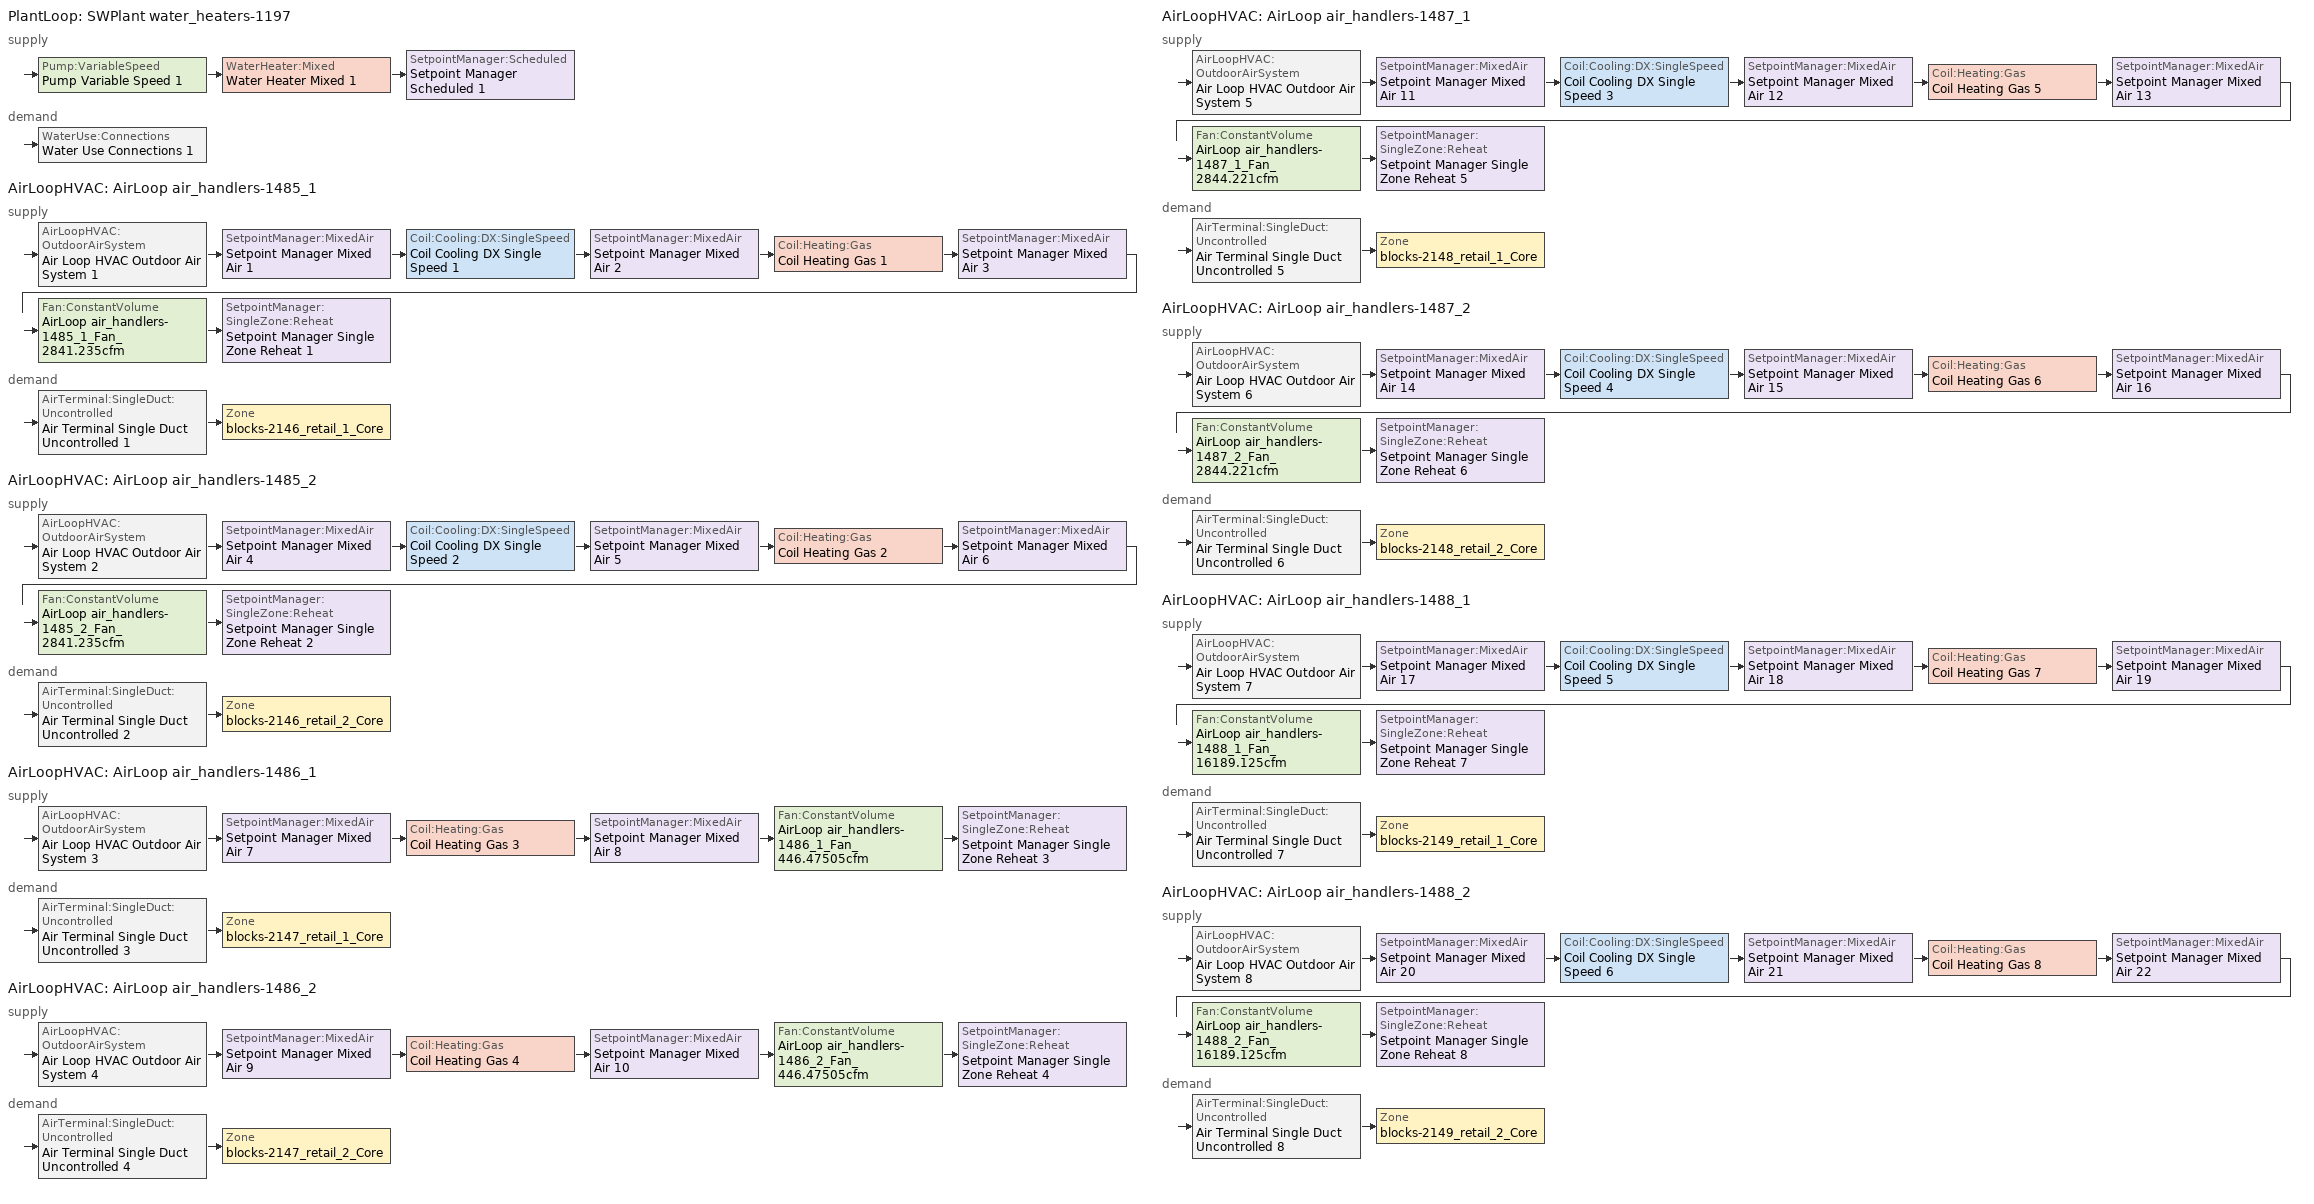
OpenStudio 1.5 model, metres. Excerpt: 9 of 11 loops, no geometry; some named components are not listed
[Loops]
PlantLoop 'SWPlant water_heaters-1197'
 supply: Pump:VariableSpeed 'Pump Variable Speed 1' > WaterHeater:Mixed 'Water Heater Mixed 1' > SetpointManager:Scheduled 'Setpoint Manager Scheduled 1'
 demand: WaterUse:Connections 'Water Use Connections 1'
AirLoopHVAC 'AirLoop air_handlers-1485_1'
 supply: AirLoopHVAC:OutdoorAirSystem 'Air Loop HVAC Outdoor Air System 1' > SetpointManager:MixedAir 'Setpoint Manager Mixed Air 1' > Coil:Cooling:DX:SingleSpeed 'Coil Cooling DX Single Speed 1' > SetpointManager:MixedAir 'Setpoint Manager Mixed Air 2' > Coil:Heating:Gas 'Coil Heating Gas 1' > SetpointManager:MixedAir 'Setpoint Manager Mixed Air 3' > Fan:ConstantVolume 'AirLoop air_handlers-1485_1_Fan_2841.235cfm' > SetpointManager:SingleZone:Reheat 'Setpoint Manager Single Zone Reheat 1'
 demand: AirTerminal:SingleDuct:Uncontrolled 'Air Terminal Single Duct Uncontrolled 1' > Zone 'blocks-2146_retail_1_Core'
AirLoopHVAC 'AirLoop air_handlers-1485_2'
 supply: AirLoopHVAC:OutdoorAirSystem 'Air Loop HVAC Outdoor Air System 2' > SetpointManager:MixedAir 'Setpoint Manager Mixed Air 4' > Coil:Cooling:DX:SingleSpeed 'Coil Cooling DX Single Speed 2' > SetpointManager:MixedAir 'Setpoint Manager Mixed Air 5' > Coil:Heating:Gas 'Coil Heating Gas 2' > SetpointManager:MixedAir 'Setpoint Manager Mixed Air 6' > Fan:ConstantVolume 'AirLoop air_handlers-1485_2_Fan_2841.235cfm' > SetpointManager:SingleZone:Reheat 'Setpoint Manager Single Zone Reheat 2'
 demand: AirTerminal:SingleDuct:Uncontrolled 'Air Terminal Single Duct Uncontrolled 2' > Zone 'blocks-2146_retail_2_Core'
AirLoopHVAC 'AirLoop air_handlers-1486_1'
 supply: AirLoopHVAC:OutdoorAirSystem 'Air Loop HVAC Outdoor Air System 3' > SetpointManager:MixedAir 'Setpoint Manager Mixed Air 7' > Coil:Heating:Gas 'Coil Heating Gas 3' > SetpointManager:MixedAir 'Setpoint Manager Mixed Air 8' > Fan:ConstantVolume 'AirLoop air_handlers-1486_1_Fan_446.47505cfm' > SetpointManager:SingleZone:Reheat 'Setpoint Manager Single Zone Reheat 3'
 demand: AirTerminal:SingleDuct:Uncontrolled 'Air Terminal Single Duct Uncontrolled 3' > Zone 'blocks-2147_retail_1_Core'
AirLoopHVAC 'AirLoop air_handlers-1486_2'
 supply: AirLoopHVAC:OutdoorAirSystem 'Air Loop HVAC Outdoor Air System 4' > SetpointManager:MixedAir 'Setpoint Manager Mixed Air 9' > Coil:Heating:Gas 'Coil Heating Gas 4' > SetpointManager:MixedAir 'Setpoint Manager Mixed Air 10' > Fan:ConstantVolume 'AirLoop air_handlers-1486_2_Fan_446.47505cfm' > SetpointManager:SingleZone:Reheat 'Setpoint Manager Single Zone Reheat 4'
 demand: AirTerminal:SingleDuct:Uncontrolled 'Air Terminal Single Duct Uncontrolled 4' > Zone 'blocks-2147_retail_2_Core'
AirLoopHVAC 'AirLoop air_handlers-1487_1'
 supply: AirLoopHVAC:OutdoorAirSystem 'Air Loop HVAC Outdoor Air System 5' > SetpointManager:MixedAir 'Setpoint Manager Mixed Air 11' > Coil:Cooling:DX:SingleSpeed 'Coil Cooling DX Single Speed 3' > SetpointManager:MixedAir 'Setpoint Manager Mixed Air 12' > Coil:Heating:Gas 'Coil Heating Gas 5' > SetpointManager:MixedAir 'Setpoint Manager Mixed Air 13' > Fan:ConstantVolume 'AirLoop air_handlers-1487_1_Fan_2844.221cfm' > SetpointManager:SingleZone:Reheat 'Setpoint Manager Single Zone Reheat 5'
 demand: AirTerminal:SingleDuct:Uncontrolled 'Air Terminal Single Duct Uncontrolled 5' > Zone 'blocks-2148_retail_1_Core'
AirLoopHVAC 'AirLoop air_handlers-1487_2'
 supply: AirLoopHVAC:OutdoorAirSystem 'Air Loop HVAC Outdoor Air System 6' > SetpointManager:MixedAir 'Setpoint Manager Mixed Air 14' > Coil:Cooling:DX:SingleSpeed 'Coil Cooling DX Single Speed 4' > SetpointManager:MixedAir 'Setpoint Manager Mixed Air 15' > Coil:Heating:Gas 'Coil Heating Gas 6' > SetpointManager:MixedAir 'Setpoint Manager Mixed Air 16' > Fan:ConstantVolume 'AirLoop air_handlers-1487_2_Fan_2844.221cfm' > SetpointManager:SingleZone:Reheat 'Setpoint Manager Single Zone Reheat 6'
 demand: AirTerminal:SingleDuct:Uncontrolled 'Air Terminal Single Duct Uncontrolled 6' > Zone 'blocks-2148_retail_2_Core'
AirLoopHVAC 'AirLoop air_handlers-1488_1'
 supply: AirLoopHVAC:OutdoorAirSystem 'Air Loop HVAC Outdoor Air System 7' > SetpointManager:MixedAir 'Setpoint Manager Mixed Air 17' > Coil:Cooling:DX:SingleSpeed 'Coil Cooling DX Single Speed 5' > SetpointManager:MixedAir 'Setpoint Manager Mixed Air 18' > Coil:Heating:Gas 'Coil Heating Gas 7' > SetpointManager:MixedAir 'Setpoint Manager Mixed Air 19' > Fan:ConstantVolume 'AirLoop air_handlers-1488_1_Fan_16189.125cfm' > SetpointManager:SingleZone:Reheat 'Setpoint Manager Single Zone Reheat 7'
 demand: AirTerminal:SingleDuct:Uncontrolled 'Air Terminal Single Duct Uncontrolled 7' > Zone 'blocks-2149_retail_1_Core'
AirLoopHVAC 'AirLoop air_handlers-1488_2'
 supply: AirLoopHVAC:OutdoorAirSystem 'Air Loop HVAC Outdoor Air System 8' > SetpointManager:MixedAir 'Setpoint Manager Mixed Air 20' > Coil:Cooling:DX:SingleSpeed 'Coil Cooling DX Single Speed 6' > SetpointManager:MixedAir 'Setpoint Manager Mixed Air 21' > Coil:Heating:Gas 'Coil Heating Gas 8' > SetpointManager:MixedAir 'Setpoint Manager Mixed Air 22' > Fan:ConstantVolume 'AirLoop air_handlers-1488_2_Fan_16189.125cfm' > SetpointManager:SingleZone:Reheat 'Setpoint Manager Single Zone Reheat 8'
 demand: AirTerminal:SingleDuct:Uncontrolled 'Air Terminal Single Duct Uncontrolled 8' > Zone 'blocks-2149_retail_2_Core'
[PlantLoop]
SWPlant water_heaters-1197: Plant Loop Volume {m3}=Autocalculate
[Sizing:Plant]
SWPlant water_heaters-1197: Loop Type=Heating; Design Loop Exit Temperature {C}=60; Loop Design Temperature Difference {deltaC}=5
[Pump:VariableSpeed]
Pump Variable Speed 1: Coefficient 1 of the Part Load Performance Curve=0; Coefficient 2 of the Part Load Performance Curve=3.2485; Coefficient 3 of the Part Load Performance Curve=-4.7443; Coefficient 4 of the Part Load Performance Curve=2.5294; Pump Control Type=Intermittent
[WaterHeater:Mixed]
Water Heater Mixed 1: Tank Volume {m3}=0.151418; Setpoint Temperature Schedule=Water Heater Setpoint Temperature Schedule; Deadband Temperature Difference {deltaC}=2; Maximum Temperature Limit {C}=82.22; Heater Control Type=Cycle; Heater Maximum Capacity {W}=845000; Heater Fuel Type=NaturalGas; Heater Thermal Efficiency=0.8; Off Cycle Parasitic Fuel Consumption Rate {W}=20; Off Cycle Parasitic Fuel Type=NaturalGas; Off Cycle Parasitic Heat Fraction to Tank=0.8; On Cycle Parasitic Fuel Type=NaturalGas; Ambient Temperature Indicator=ThermalZone; Ambient Temperature Thermal Zone=blocks-2150_retail_1_Core; Off Cycle Loss Coefficient to Ambient Temperature {W/K}=6; On Cycle Loss Coefficient to Ambient Temperature {W/K}=6; Use Side Effectiveness=1; Source Side Effectiveness=1; Use Side Design Flow Rate {m3/s}=autosize; Source Side Design Flow Rate {m3/s}=autosize; Indirect Water Heating Recovery Time {hr}=1.5
[SetpointManager:Scheduled]
Setpoint Manager Scheduled 1: Control Variable=Temperature; Schedule=Water Heater Setpoint Temperature Schedule
[WaterUse:Connections]
Water Use Connections 1: Water Use Equipment Name 1=Water Use Equipment 1; Water Use Equipment Name 2=Water Use Equipment 2; Water Use Equipment Name 3=Water Use Equipment 3; Water Use Equipment Name 4=Water Use Equipment 4; Water Use Equipment Name 5=Water Use Equipment 5; Water Use Equipment Name 6=Water Use Equipment 6; Water Use Equipment Name 7=Water Use Equipment 7; Water Use Equipment Name 8=Water Use Equipment 8; Water Use Equipment Name 9=Water Use Equipment 9; Water Use Equipment Name 10=Water Use Equipment 10
[Sizing:Zone] Zone Cooling Design Supply Air Temperature {C}=14; Zone Heating Design Supply Air Temperature {C}=40; Zone Cooling Design Supply Air Humidity Ratio {kg-H2O/kg-air}=0.0085; Zone Heating Design Supply Air Humidity Ratio {kg-H2O/kg-air}=0.008; Cooling Design Air Flow Method=DesignDay; Heating Design Air Flow Method=DesignDay
blocks-2146_retail_1_Core; blocks-2146_retail_2_Core; blocks-2147_retail_1_Core; blocks-2147_retail_2_Core; blocks-2148_retail_1_Core; blocks-2148_retail_2_Core; blocks-2149_retail_1_Core; blocks-2149_retail_2_Core; blocks-2150_retail_1_Core
[Zone equipment]
blocks-2146_retail_1_Core: Air Terminal Single Duct Uncontrolled 1
blocks-2146_retail_2_Core: Air Terminal Single Duct Uncontrolled 2
blocks-2147_retail_1_Core: Air Terminal Single Duct Uncontrolled 3
blocks-2147_retail_2_Core: Air Terminal Single Duct Uncontrolled 4
blocks-2148_retail_1_Core: Air Terminal Single Duct Uncontrolled 5
blocks-2148_retail_2_Core: Air Terminal Single Duct Uncontrolled 6
blocks-2149_retail_1_Core: Air Terminal Single Duct Uncontrolled 7
blocks-2149_retail_2_Core: Air Terminal Single Duct Uncontrolled 8
blocks-2150_retail_1_Core: Air Terminal Single Duct Uncontrolled 9
[AirLoopHVAC] Design Supply Air Flow Rate {m3/s}=AutoSize
AirLoop air_handlers-1485_1; AirLoop air_handlers-1485_2; AirLoop air_handlers-1486_1; AirLoop air_handlers-1486_2; AirLoop air_handlers-1487_1; AirLoop air_handlers-1487_2; AirLoop air_handlers-1488_1; AirLoop air_handlers-1488_2
[Sizing:System] Type of Load to Size On=Sensible; Design Outdoor Air Flow Rate {m3/s}=Autosize; Minimum System Air Flow Ratio=1; Preheat Design Temperature {C}=7; Preheat Design Humidity Ratio {kg-H2O/kg-Air}=0.008; Precool Design Temperature {C}=12.8; Precool Design Humidity Ratio {kg-H2O/kg-Air}=0.008; Central Cooling Design Supply Air Temperature {C}=12.8; Central Heating Design Supply Air Temperature {C}=40; Sizing Option=NonCoincident; 100% Outdoor Air in Cooling=No; 100% Outdoor Air in Heating=No; Central Cooling Design Supply Air Humidity Ratio {kg-H2O/kg-Air}=0.0085; Central Heating Design Supply Air Humidity Ratio {kg-H2O/kg-Air}=0.008; Cooling Design Air Flow Method=DesignDay; Cooling Design Air Flow Rate {m3/s}=0; Heating Design Air Flow Method=DesignDay; Heating Design Air Flow Rate {m3/s}=0; System Outdoor Air Method=ZoneSum
AirLoop air_handlers-1485_1; AirLoop air_handlers-1485_2; AirLoop air_handlers-1486_1; AirLoop air_handlers-1486_2; AirLoop air_handlers-1487_1; AirLoop air_handlers-1487_2; AirLoop air_handlers-1488_1; AirLoop air_handlers-1488_2
[Controller:OutdoorAir] Minimum Outdoor Air Flow Rate {m3/s}=Autosize; Maximum Outdoor Air Flow Rate {m3/s}=Autosize; Economizer Control Type=NoEconomizer; Economizer Control Action Type=ModulateFlow; Economizer Maximum Limit Dry-Bulb Temperature {C}=28; Economizer Maximum Limit Enthalpy {J/kg}=64000; Economizer Minimum Limit Dry-Bulb Temperature {C}=-100; Lockout Type=NoLockout; Minimum Limit Type=FixedMinimum; High Humidity Control=No; Heat Recovery Bypass Control Type=BypassWhenOAFlowGreaterThanMinimum
Name | Controller Mechanical Ventilation
Controller Outdoor Air 1 | Controller Mechanical Ventilation 1
Controller Outdoor Air 2 | Controller Mechanical Ventilation 2
Controller Outdoor Air 3 | Controller Mechanical Ventilation 3
Controller Outdoor Air 4 | Controller Mechanical Ventilation 4
Controller Outdoor Air 5 | Controller Mechanical Ventilation 5
Controller Outdoor Air 6 | Controller Mechanical Ventilation 6
Controller Outdoor Air 7 | Controller Mechanical Ventilation 7
Controller Outdoor Air 8 | Controller Mechanical Ventilation 8
[Controller:MechanicalVentilation] Availability Schedule=Always On Discrete; System Outdoor Air Method=ZoneSum
Controller Mechanical Ventilation 1; Controller Mechanical Ventilation 2; Controller Mechanical Ventilation 3; Controller Mechanical Ventilation 4; Controller Mechanical Ventilation 5; Controller Mechanical Ventilation 6; Controller Mechanical Ventilation 7; Controller Mechanical Ventilation 8
[AirLoopHVAC:OutdoorAirSystem]
Name | Controller
Air Loop HVAC Outdoor Air System 1 | Controller Outdoor Air 1
Air Loop HVAC Outdoor Air System 2 | Controller Outdoor Air 2
Air Loop HVAC Outdoor Air System 3 | Controller Outdoor Air 3
Air Loop HVAC Outdoor Air System 4 | Controller Outdoor Air 4
Air Loop HVAC Outdoor Air System 5 | Controller Outdoor Air 5
Air Loop HVAC Outdoor Air System 6 | Controller Outdoor Air 6
Air Loop HVAC Outdoor Air System 7 | Controller Outdoor Air 7
Air Loop HVAC Outdoor Air System 8 | Controller Outdoor Air 8
[Coil:Cooling:DX:SingleSpeed] Availability Schedule=Always_On; Rated Total Cooling Capacity {W}=autosize; Rated Sensible Heat Ratio=autosize; Rated COP {W/W}=3.5; Rated Air Flow Rate {m3/s}=autosize; Rated Evaporator Fan Power Per Volume Flow Rate {W/(m3/s)}=773.3; Condenser Type=AirCooled; Evaporative Condenser Effectiveness=0; Evaporative Condenser Air Flow Rate {m3/s}=Autosize; Evaporative Condenser Pump Rated Power Consumption {W}=Autosize; Crankcase Heater Capacity {W}=0; Maximum Outdoor Dry-Bulb Temperature for Crankcase Heater Operation {C}=0; Basin Heater Capacity {W/K}=0; Basin Heater Setpoint Temperature {C}=10
Name | Total Cooling Capacity Function of Temperature Curve | Total Cooling Capacity Function of Flow Fraction Curve | Energy Input Ratio Function of Temperature Curve | Energy Input Ratio Function of Flow Fraction Curve | Part Load Fraction Correlation Curve
Coil Cooling DX Single Speed 1 | Curve Biquadratic 1 | Curve Quadratic 1 | Curve Biquadratic 2 | Curve Quadratic 2 | Curve Quadratic 3
Coil Cooling DX Single Speed 2 | Curve Biquadratic 3 | Curve Quadratic 4 | Curve Biquadratic 4 | Curve Quadratic 5 | Curve Quadratic 6
Coil Cooling DX Single Speed 3 | Curve Biquadratic 5 | Curve Quadratic 7 | Curve Biquadratic 6 | Curve Quadratic 8 | Curve Quadratic 9
Coil Cooling DX Single Speed 4 | Curve Biquadratic 7 | Curve Quadratic 10 | Curve Biquadratic 8 | Curve Quadratic 11 | Curve Quadratic 12
Coil Cooling DX Single Speed 5 | Curve Biquadratic 9 | Curve Quadratic 13 | Curve Biquadratic 10 | Curve Quadratic 14 | Curve Quadratic 15
Coil Cooling DX Single Speed 6 | Curve Biquadratic 11 | Curve Quadratic 16 | Curve Biquadratic 12 | Curve Quadratic 17 | Curve Quadratic 18
[Coil:Heating:Gas] Availability Schedule=Always_On; Gas Burner Efficiency=0.8; Nominal Capacity {W}=AutoSize; Parasitic Electric Load {W}=0; Parasitic Gas Load {W}=0
Coil Heating Gas 1; Coil Heating Gas 2; Coil Heating Gas 3; Coil Heating Gas 4; Coil Heating Gas 5; Coil Heating Gas 6; Coil Heating Gas 7; Coil Heating Gas 8
[Fan:ConstantVolume] Availability Schedule=PNNL_Asset_Rating_Retail_Hvac_Schedule; Maximum Flow Rate {m3/s}=AutoSize
Name | Fan Efficiency | Pressure Rise {Pa} | Motor Efficiency
AirLoop air_handlers-1485_1_Fan_2841.235cfm; AirLoop air_handlers-1485_2_Fan_2841.235cfm | 0.725 | 622.71 | 0.8244
AirLoop air_handlers-1486_1_Fan_446.47505cfm; AirLoop air_handlers-1486_2_Fan_446.47505cfm | 0.65 | 622.71 | 0.763259
AirLoop air_handlers-1487_1_Fan_2844.221cfm; AirLoop air_handlers-1487_2_Fan_2844.221cfm | 0.725 | 622.71 | 0.824434
AirLoop air_handlers-1488_1_Fan_16189.125cfm; AirLoop air_handlers-1488_2_Fan_16189.125cfm | 0.725 | 1018.75 | 0.880527
[SetpointManager:SingleZone:Reheat] Minimum Supply Air Temperature {C}=12.8; Maximum Supply Air Temperature {C}=40
Name | Control Zone
Setpoint Manager Single Zone Reheat 1 | blocks-2146_retail_1_Core
Setpoint Manager Single Zone Reheat 2 | blocks-2146_retail_2_Core
Setpoint Manager Single Zone Reheat 3 | blocks-2147_retail_1_Core
Setpoint Manager Single Zone Reheat 4 | blocks-2147_retail_2_Core
Setpoint Manager Single Zone Reheat 5 | blocks-2148_retail_1_Core
Setpoint Manager Single Zone Reheat 6 | blocks-2148_retail_2_Core
Setpoint Manager Single Zone Reheat 7 | blocks-2149_retail_1_Core
Setpoint Manager Single Zone Reheat 8 | blocks-2149_retail_2_Core
[AirTerminal:SingleDuct:Uncontrolled] Availability Schedule=Always_On; Maximum Air Flow Rate {m3/s}=AutoSize
Air Terminal Single Duct Uncontrolled 1; Air Terminal Single Duct Uncontrolled 2; Air Terminal Single Duct Uncontrolled 3; Air Terminal Single Duct Uncontrolled 4; Air Terminal Single Duct Uncontrolled 5; Air Terminal Single Duct Uncontrolled 6; Air Terminal Single Duct Uncontrolled 7; Air Terminal Single Duct Uncontrolled 8
[WaterUse:Equipment]
Name | Water Use Equipment Definition | Space | Flow Rate Fraction Schedule
Water Use Equipment 1 | Water Use Equipment Definition 2 | blocks-2146_retail_1_Core Space | WaterEquipment_FlowRateFractionSchedule
Water Use Equipment 2 | Water Use Equipment Definition 3 | blocks-2146_retail_2_Core Space | WaterEquipment_FlowRateFractionSchedule
Water Use Equipment 3 | Water Use Equipment Definition 5 | blocks-2147_retail_1_Core Space | WaterEquipment_FlowRateFractionSchedule 1
Water Use Equipment 4 | Water Use Equipment Definition 6 | blocks-2147_retail_2_Core Space | WaterEquipment_FlowRateFractionSchedule 1
Water Use Equipment 5 | Water Use Equipment Definition 8 | blocks-2148_retail_1_Core Space | WaterEquipment_FlowRateFractionSchedule 2
Water Use Equipment 6 | Water Use Equipment Definition 9 | blocks-2148_retail_2_Core Space | WaterEquipment_FlowRateFractionSchedule 2
Water Use Equipment 7 | Water Use Equipment Definition 11 | blocks-2149_retail_1_Core Space | WaterEquipment_FlowRateFractionSchedule 3
Water Use Equipment 8 | Water Use Equipment Definition 12 | blocks-2149_retail_2_Core Space | WaterEquipment_FlowRateFractionSchedule 3
Water Use Equipment 9 | Water Use Equipment Definition 14 | blocks-2150_retail_1_Core Space | WaterEquipment_FlowRateFractionSchedule 4
Water Use Equipment 10 | Water Use Equipment Definition 15 | blocks-2150_retail_2_Core Space | WaterEquipment_FlowRateFractionSchedule 4
[WaterUse:Equipment:Definition]
Name | Peak Flow Rate {m3/s}
Water Use Equipment Definition 2; Water Use Equipment Definition 3 | 2.68543e-06
Water Use Equipment Definition 5; Water Use Equipment Definition 6 | 4.23158e-07
Water Use Equipment Definition 8; Water Use Equipment Definition 9 | 2.68868e-06
Water Use Equipment Definition 11; Water Use Equipment Definition 12 | 2.78112e-05
Water Use Equipment Definition 14; Water Use Equipment Definition 15 | 6.37341e-06
[Schedule:Ruleset]
Name | Default Day Schedule | Summer Design Day Schedule | Winter Design Day Schedule
Always_On | Always_On_Default | Always_On_Summer_Design_Day | Always_On_Winter_Design_Day
PNNL_Asset_Rating_Retail_Hvac_Schedule | PNNL_Asset_Rating_Retail_Hvac_Schedule_Week_Day | PNNL_Asset_Rating_Retail_Hvac_Schedule_Summer_Design_Day | PNNL_Asset_Rating_Retail_Hvac_Schedule_Winter_Design_Day
WaterEquipment_FlowRateFractionSchedule | PNNL_Asset_Rating_Retail_Service_Water_Heating_Schedule_Week_Day | PNNL_Asset_Rating_Retail_Service_Water_Heating_Schedule_Summer_Design_Day | PNNL_Asset_Rating_Retail_Service_Water_Heating_Schedule_Winter_Design_Day
WaterEquipment_FlowRateFractionSchedule 1 | PNNL_Asset_Rating_Retail_Service_Water_Heating_Schedule_Week_Day 2 | PNNL_Asset_Rating_Retail_Service_Water_Heating_Schedule_Summer_Design_Day 2 | PNNL_Asset_Rating_Retail_Service_Water_Heating_Schedule_Winter_Design_Day 2
WaterEquipment_FlowRateFractionSchedule 2 | PNNL_Asset_Rating_Retail_Service_Water_Heating_Schedule_Week_Day 3 | PNNL_Asset_Rating_Retail_Service_Water_Heating_Schedule_Summer_Design_Day 3 | PNNL_Asset_Rating_Retail_Service_Water_Heating_Schedule_Winter_Design_Day 3
WaterEquipment_FlowRateFractionSchedule 3 | PNNL_Asset_Rating_Retail_Service_Water_Heating_Schedule_Week_Day 4 | PNNL_Asset_Rating_Retail_Service_Water_Heating_Schedule_Summer_Design_Day 4 | PNNL_Asset_Rating_Retail_Service_Water_Heating_Schedule_Winter_Design_Day 4
WaterEquipment_FlowRateFractionSchedule 4 | PNNL_Asset_Rating_Retail_Service_Water_Heating_Schedule_Week_Day 5 | PNNL_Asset_Rating_Retail_Service_Water_Heating_Schedule_Summer_Design_Day 5 | PNNL_Asset_Rating_Retail_Service_Water_Heating_Schedule_Winter_Design_Day 5
[Schedule:Day]
Always_On_Default; Always_On_Winter_Design_Day; Always_On_Summer_Design_Day: 24, 0, 1
PNNL_Asset_Rating_Retail_Hvac_Schedule_Week_Day; PNNL_Asset_Rating_Retail_Hvac_Schedule_Summer_Design_Day: 1, 0, 0, 2, 0, 0, 3, 0, 0, 4, 0, 0, 5, 0, 0, 6, 0, 0, 7, 0, 1, 8, 0, 1, 9, 0, 1, 10, 0, 1, 11, 0, 1, 12, 0, 1, 13, 0, 1, 14, 0, 1, 15, 0, 1, 16, 0, 1, 17, 0, 1, 18, 0, 1, 19, 0, 1, 20, 0, 1, 21, 0, 1, 22, 0, 0, 23, 0, 0, 24, 0, 0
PNNL_Asset_Rating_Retail_Hvac_Schedule_Winter_Design_Day; PNNL_Asset_Rating_Retail_Hvac_Schedule_Saturday: 1, 0, 0, 2, 0, 0, 3, 0, 0, 4, 0, 0, 5, 0, 0, 6, 0, 0, 7, 0, 1, 8, 0, 1, 9, 0, 1, 10, 0, 1, 11, 0, 1, 12, 0, 1, 13, 0, 1, 14, 0, 1, 15, 0, 1, 16, 0, 1, 17, 0, 1, 18, 0, 1, 19, 0, 1, 20, 0, 1, 21, 0, 1, 22, 0, 1, 23, 0, 0, 24, 0, 0
PNNL_Asset_Rating_Retail_Hvac_Schedule_Sunday: 1, 0, 0, 2, 0, 0, 3, 0, 0, 4, 0, 0, 5, 0, 0, 6, 0, 0, 7, 0, 1, 8, 0, 1, 9, 0, 1, 10, 0, 1, 11, 0, 1, 12, 0, 1, 13, 0, 1, 14, 0, 1, 15, 0, 1, 16, 0, 1, 17, 0, 1, 18, 0, 1, 19, 0, 1, 20, 0, 0, 21, 0, 0, 22, 0, 0, 23, 0, 0, 24, 0, 0
PNNL_Asset_Rating_Retail_Service_Water_Heating_Schedule_Week_Day; PNNL_Asset_Rating_Retail_Service_Water_Heating_Schedule_Summer_Design_Day; PNNL_Asset_Rating_Retail_Service_Water_Heating_Schedule_Week_Day 2; PNNL_Asset_Rating_Retail_Service_Water_Heating_Schedule_Summer_Design_Day 2; PNNL_Asset_Rating_Retail_Service_Water_Heating_Schedule_Week_Day 3; PNNL_Asset_Rating_Retail_Service_Water_Heating_Schedule_Summer_Design_Day 3; PNNL_Asset_Rating_Retail_Service_Water_Heating_Schedule_Week_Day 4; PNNL_Asset_Rating_Retail_Service_Water_Heating_Schedule_Summer_Design_Day 4; PNNL_Asset_Rating_Retail_Service_Water_Heating_Schedule_Week_Day 5; PNNL_Asset_Rating_Retail_Service_Water_Heating_Schedule_Summer_Design_Day 5: 1, 0, 0, 2, 0, 0, 3, 0, 0, 4, 0, 0, 5, 0, 0, 6, 0, 0, 7, 0, 0, 8, 0, 0.15, 9, 0, 0.23, 10, 0, 0.32, 11, 0, 0.41, 12, 0, 0.57, 13, 0, 0.62, 14, 0, 0.61, 15, 0, 0.5, 16, 0, 0.45, 17, 0, 0.46, 18, 0, 0.47, 19, 0, 0.42, 20, 0, 0.34, 21, 0, 0.33, 22, 0, 0, 23, 0, 0, 24, 0, 0
PNNL_Asset_Rating_Retail_Service_Water_Heating_Schedule_Winter_Design_Day; PNNL_Asset_Rating_Retail_Service_Water_Heating_Schedule_Saturday; PNNL_Asset_Rating_Retail_Service_Water_Heating_Schedule_Winter_Design_Day 2; PNNL_Asset_Rating_Retail_Service_Water_Heating_Schedule_Saturday 2; PNNL_Asset_Rating_Retail_Service_Water_Heating_Schedule_Winter_Design_Day 3; PNNL_Asset_Rating_Retail_Service_Water_Heating_Schedule_Saturday 3; PNNL_Asset_Rating_Retail_Service_Water_Heating_Schedule_Winter_Design_Day 4; PNNL_Asset_Rating_Retail_Service_Water_Heating_Schedule_Saturday 4; PNNL_Asset_Rating_Retail_Service_Water_Heating_Schedule_Winter_Design_Day 5; PNNL_Asset_Rating_Retail_Service_Water_Heating_Schedule_Saturday 5: 1, 0, 0, 2, 0, 0, 3, 0, 0, 4, 0, 0, 5, 0, 0, 6, 0, 0, 7, 0, 0, 8, 0, 0.2, 9, 0, 0.24, 10, 0, 0.27, 11, 0, 0.42, 12, 0, 0.54, 13, 0, 0.59, 14, 0, 0.6, 15, 0, 0.49, 16, 0, 0.48, 17, 0, 0.47, 18, 0, 0.46, 19, 0, 0.44, 20, 0, 0.36, 21, 0, 0.29, 22, 0, 0.22, 23, 0, 0, 24, 0, 0
PNNL_Asset_Rating_Retail_Service_Water_Heating_Schedule_Sunday; PNNL_Asset_Rating_Retail_Service_Water_Heating_Schedule_Sunday 2; PNNL_Asset_Rating_Retail_Service_Water_Heating_Schedule_Sunday 3; PNNL_Asset_Rating_Retail_Service_Water_Heating_Schedule_Sunday 4; PNNL_Asset_Rating_Retail_Service_Water_Heating_Schedule_Sunday 5: 1, 0, 0, 2, 0, 0, 3, 0, 0, 4, 0, 0, 5, 0, 0, 6, 0, 0, 7, 0, 0, 8, 0, 0, 9, 0, 0, 10, 0, 0.14, 11, 0, 0.29, 12, 0, 0.31, 13, 0, 0.36, 14, 0, 0.36, 15, 0, 0.34, 16, 0, 0.35, 17, 0, 0.37, 18, 0, 0.34, 19, 0, 0.25, 20, 0, 0, 21, 0, 0, 22, 0, 0, 23, 0, 0, 24, 0, 0
[Schedule:Rule]
Name | Schedule Ruleset | Rule Order | Day Schedule | Apply Sunday | Apply Saturday
PNNL_Asset_Rating_Retail_Hvac_Schedule_Sunday_Rule | PNNL_Asset_Rating_Retail_Hvac_Schedule | 0 | PNNL_Asset_Rating_Retail_Hvac_Schedule_Sunday | Yes
PNNL_Asset_Rating_Retail_Hvac_Schedule_Saturday_Rule | PNNL_Asset_Rating_Retail_Hvac_Schedule | 1 | PNNL_Asset_Rating_Retail_Hvac_Schedule_Saturday |  | Yes
PNNL_Asset_Rating_Retail_Service_Water_Heating_Schedule_Sunday_Rule | WaterEquipment_FlowRateFractionSchedule | 0 | PNNL_Asset_Rating_Retail_Service_Water_Heating_Schedule_Sunday | Yes
PNNL_Asset_Rating_Retail_Service_Water_Heating_Schedule_Saturday_Rule | WaterEquipment_FlowRateFractionSchedule | 1 | PNNL_Asset_Rating_Retail_Service_Water_Heating_Schedule_Saturday |  | Yes
PNNL_Asset_Rating_Retail_Service_Water_Heating_Schedule_Sunday_Rule 2 | WaterEquipment_FlowRateFractionSchedule 1 | 0 | PNNL_Asset_Rating_Retail_Service_Water_Heating_Schedule_Sunday 2 | Yes
PNNL_Asset_Rating_Retail_Service_Water_Heating_Schedule_Saturday_Rule 2 | WaterEquipment_FlowRateFractionSchedule 1 | 1 | PNNL_Asset_Rating_Retail_Service_Water_Heating_Schedule_Saturday 2 |  | Yes
PNNL_Asset_Rating_Retail_Service_Water_Heating_Schedule_Sunday_Rule 3 | WaterEquipment_FlowRateFractionSchedule 2 | 0 | PNNL_Asset_Rating_Retail_Service_Water_Heating_Schedule_Sunday 3 | Yes
PNNL_Asset_Rating_Retail_Service_Water_Heating_Schedule_Saturday_Rule 3 | WaterEquipment_FlowRateFractionSchedule 2 | 1 | PNNL_Asset_Rating_Retail_Service_Water_Heating_Schedule_Saturday 3 |  | Yes
PNNL_Asset_Rating_Retail_Service_Water_Heating_Schedule_Sunday_Rule 4 | WaterEquipment_FlowRateFractionSchedule 3 | 0 | PNNL_Asset_Rating_Retail_Service_Water_Heating_Schedule_Sunday 4 | Yes
PNNL_Asset_Rating_Retail_Service_Water_Heating_Schedule_Saturday_Rule 4 | WaterEquipment_FlowRateFractionSchedule 3 | 1 | PNNL_Asset_Rating_Retail_Service_Water_Heating_Schedule_Saturday 4 |  | Yes
PNNL_Asset_Rating_Retail_Service_Water_Heating_Schedule_Sunday_Rule 5 | WaterEquipment_FlowRateFractionSchedule 4 | 0 | PNNL_Asset_Rating_Retail_Service_Water_Heating_Schedule_Sunday 5 | Yes
PNNL_Asset_Rating_Retail_Service_Water_Heating_Schedule_Saturday_Rule 5 | WaterEquipment_FlowRateFractionSchedule 4 | 1 | PNNL_Asset_Rating_Retail_Service_Water_Heating_Schedule_Saturday 5 |  | Yes
[Schedule:Compact]
Water Heater Setpoint Temperature Schedule: Through: 12/31, For: AllDays, Until: 24:00, 60
[Schedule:Constant]
Always On Discrete: Value=1
[Curve:Biquadratic] Minimum Value of x {BasedOnField A2}=17; Maximum Value of x {BasedOnField A2}=22; Minimum Value of y {BasedOnField A3}=13; Maximum Value of y {BasedOnField A3}=46
Name | Coefficient1 Constant | Coefficient2 x | Coefficient3 x**2 | Coefficient4 y | Coefficient5 y**2 | Coefficient6 x*y
Curve Biquadratic 1; Curve Biquadratic 3; Curve Biquadratic 5; Curve Biquadratic 7; Curve Biquadratic 9; Curve Biquadratic 11 | 0.42415 | 0.04426 | -0.00042 | 0.00333 | -8e-005 | -0.00021
Curve Biquadratic 2; Curve Biquadratic 4; Curve Biquadratic 6; Curve Biquadratic 8; Curve Biquadratic 10; Curve Biquadratic 12 | 1.23649 | -0.02431 | 0.00057 | -0.01434 | 0.00063 | -0.00038
[Curve:Quadratic]
Name | Coefficient1 Constant | Coefficient2 x | Coefficient3 x**2 | Minimum Value of x {BasedOnField A2} | Maximum Value of x {BasedOnField A2}
Curve Quadratic 1; Curve Quadratic 4; Curve Quadratic 7; Curve Quadratic 10; Curve Quadratic 13; Curve Quadratic 16 | 0.77136 | 0.34053 | -0.11088 | 0.75918 | 1.13877
Curve Quadratic 2; Curve Quadratic 5; Curve Quadratic 8; Curve Quadratic 11; Curve Quadratic 14; Curve Quadratic 17 | 1.2055 | -0.32953 | 0.12308 | 0.75918 | 1.13877
Curve Quadratic 3; Curve Quadratic 6; Curve Quadratic 9; Curve Quadratic 12; Curve Quadratic 15; Curve Quadratic 18 | 0.771 | 0.229 | 0 | 0 | 1
